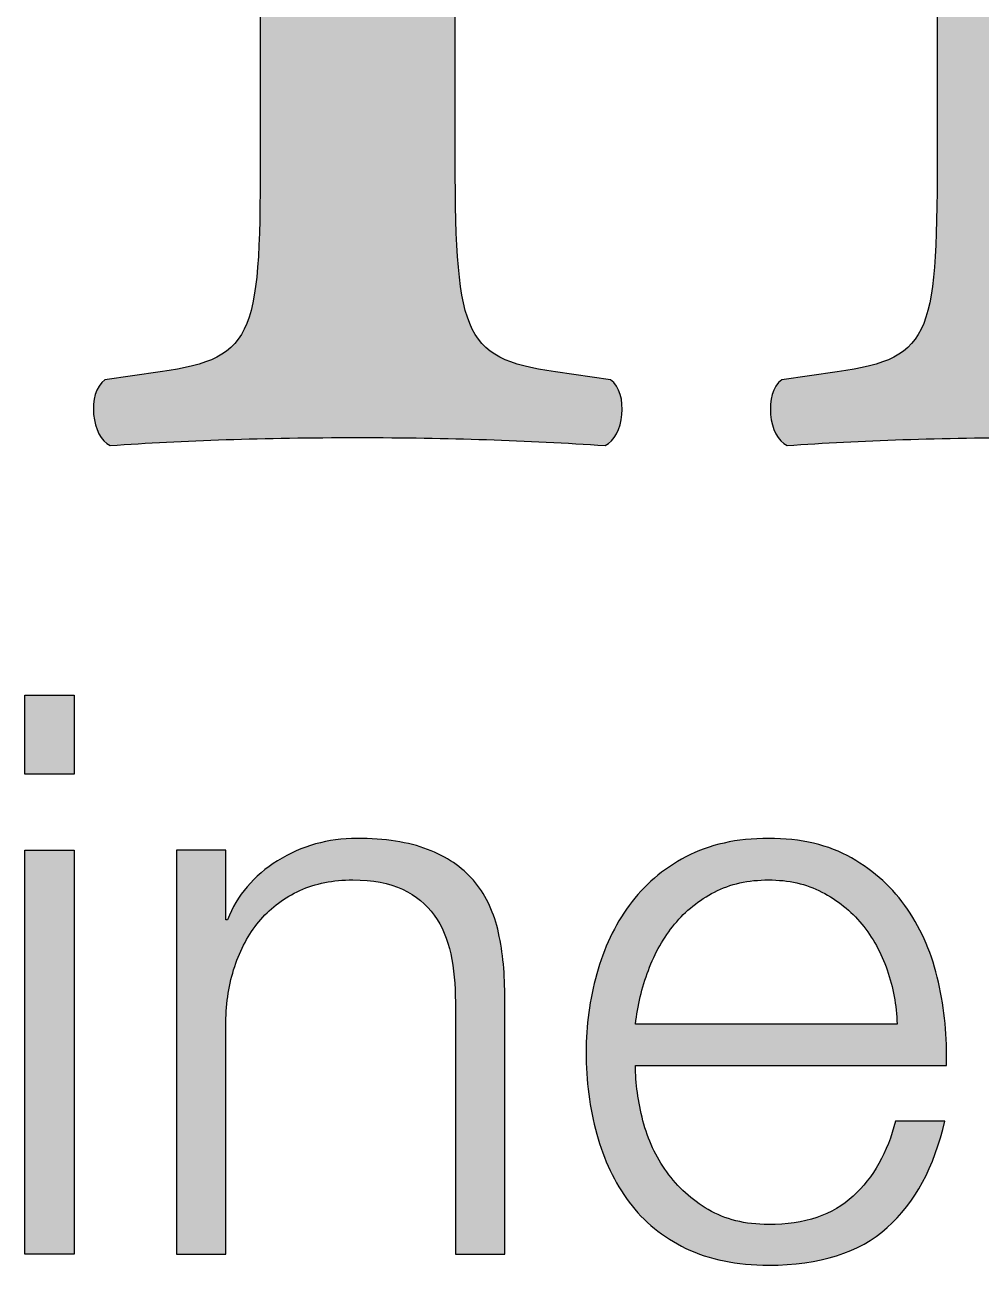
# Paper-space layout 'A0mask (portrait)' of a CAD drawing. Extents: x 0 to 810, y 0 to 1153.
# Drawn here: x 691.24 to 698.1, y 80.3 to 89.19 of the extents above; entities that cross this region are included whole.
import ezdxf
from ezdxf.enums import TextEntityAlignment as Align

# ---------------------------------------------------------------- set-up
doc = ezdxf.new("R2010")
doc.units = 0
doc.layers.get('0').update_dxf_attribs({"linetype": 'CONTINUOUS'})
doc.layers.get('Defpoints').update_dxf_attribs({"linetype": 'CONTINUOUS'})
doc.layers.add('JPP_Mask', color=7, linetype='CONTINUOUS')
doc.styles.add('JPP', font='arial.ttf')

# ---------------------------------------------------------------- blocks, each defined once
blk = doc.blocks.new('A0mask (portrait)')
at = {"true_color": 0x0081c6}
h = blk.add_hatch(color=142, dxfattribs=at)
edge = h.paths.add_edge_path()
edge.add_spline(control_points=[(694.3278, 88.3424), (694.3278, 88.3424), (694.3278, 91.7417), (694.3278, 91.7417), (694.3278, 92.5163), (694.3657, 93.4229), (694.4037, 94.0837)], knot_values=[5, 5, 5, 5, 6, 6, 6, 7, 7, 7, 7], degree=3, periodic=0)
edge.add_spline(control_points=[(694.4037, 94.0837), (694.3848, 94.159), (694.3096, 94.1969), (694.2146, 94.1969)], knot_values=[4, 4, 4, 4, 5, 5, 5, 5], degree=3, periodic=0)
edge.add_spline(control_points=[(694.2146, 94.1969), (693.7804, 93.9138), (692.7035, 93.4229), (692.2693, 93.2712)], knot_values=[3, 3, 3, 3, 4, 4, 4, 4], degree=3, periodic=0)
edge.add_spline(control_points=[(692.2693, 93.2712), (692.1752, 93.2148), (692.1752, 93.0069), (692.2506, 92.9319)], knot_values=[2, 2, 2, 2, 3, 3, 3, 3], degree=3, periodic=0)
edge.add_spline(control_points=[(692.2506, 92.9319), (692.2506, 92.9319), (692.4204, 92.8185), (692.4204, 92.8185), (692.9303, 92.4786), (692.9303, 92.3845), (692.9303, 91.6476)], knot_values=[0, 0, 0, 0, 1, 1, 1, 2, 2, 2, 2], degree=3, periodic=0)
edge.add_spline(control_points=[(692.9303, 91.6476), (692.9303, 91.6476), (692.9303, 90.8213), (692.9303, 89.995)], knot_values=[15.5, 15.5, 15.5, 15.5, 16, 16, 16, 16], degree=3, periodic=0)
edge.add_spline(control_points=[(692.9303, 89.995), (692.9303, 89.1687), (692.9303, 88.3424), (692.9303, 88.3424), (692.9303, 86.9827), (692.9115, 86.7937), (692.2124, 86.6996)], knot_values=[14, 14, 14, 14, 14.5, 14.5, 14.5, 15.5, 15.5, 15.5, 15.5], degree=3, periodic=0)
edge.add_spline(control_points=[(692.2124, 86.6996), (692.2124, 86.6996), (691.816, 86.6427), (691.816, 86.6427), (691.6834, 86.548), (691.7214, 86.2278), (691.8541, 86.1708)], knot_values=[12, 12, 12, 12, 13, 13, 13, 14, 14, 14, 14], degree=3, periodic=0)
edge.add_spline(control_points=[(691.8541, 86.1708), (692.3824, 86.2081), (692.9496, 86.2278), (693.6293, 86.2278)], knot_values=[11, 11, 11, 11, 12, 12, 12, 12], degree=3, periodic=0)
edge.add_spline(control_points=[(693.6293, 86.2278), (694.2906, 86.2278), (694.8379, 86.2081), (695.404, 86.1708)], knot_values=[10, 10, 10, 10, 11, 11, 11, 11], degree=3, periodic=0)
edge.add_spline(control_points=[(695.404, 86.1708), (695.5364, 86.2278), (695.5749, 86.548), (695.4421, 86.6427)], knot_values=[9, 9, 9, 9, 10, 10, 10, 10], degree=3, periodic=0)
edge.add_spline(control_points=[(695.4421, 86.6427), (695.4421, 86.6427), (695.0458, 86.6996), (695.0458, 86.6996), (694.3657, 86.7937), (694.3278, 86.9827), (694.3278, 88.3424)], knot_values=[7, 7, 7, 7, 8, 8, 8, 9, 9, 9, 9], degree=3, periodic=0)
h = blk.add_hatch(color=142, dxfattribs=at)
edge = h.paths.add_edge_path()
edge.add_spline(control_points=[(699.4637, 92.3652), (699.7286, 92.7238), (700.3519, 93.026), (701.0698, 93.026)], knot_values=[20, 20, 20, 20, 21, 21, 21, 21], degree=3, periodic=0)
edge.add_spline(control_points=[(701.0698, 93.026), (702.3539, 93.026), (702.845, 92.2329), (702.845, 91.1566)], knot_values=[19, 19, 19, 19, 20, 20, 20, 20], degree=3, periodic=0)
edge.add_spline(control_points=[(702.845, 91.1566), (702.845, 91.1566), (702.845, 88.3424), (702.845, 88.3424), (702.845, 86.9827), (702.8261, 86.8123), (702.1271, 86.6996)], knot_values=[17, 17, 17, 17, 18, 18, 18, 19, 19, 19, 19], degree=3, periodic=0)
edge.add_spline(control_points=[(702.1271, 86.6996), (702.1271, 86.6996), (701.768, 86.6427), (701.768, 86.6427), (701.636, 86.548), (701.6738, 86.2278), (701.806, 86.1708)], knot_values=[15, 15, 15, 15, 16, 16, 16, 17, 17, 17, 17], degree=3, periodic=0)
edge.add_spline(control_points=[(701.806, 86.1708), (702.3162, 86.2081), (702.8826, 86.2278), (703.5623, 86.2278)], knot_values=[14, 14, 14, 14, 15, 15, 15, 15], degree=3, periodic=0)
edge.add_spline(control_points=[(703.5623, 86.2278), (704.2236, 86.2278), (704.7707, 86.2081), (705.3379, 86.1708)], knot_values=[13, 13, 13, 13, 14, 14, 14, 14], degree=3, periodic=0)
edge.add_spline(control_points=[(705.3379, 86.1708), (705.4699, 86.2278), (705.5077, 86.548), (705.3751, 86.6427)], knot_values=[12, 12, 12, 12, 13, 13, 13, 13], degree=3, periodic=0)
edge.add_spline(control_points=[(705.3751, 86.6427), (705.3751, 86.6427), (704.96, 86.6996), (704.96, 86.6996), (704.2797, 86.7937), (704.2426, 86.9827), (704.2426, 88.3424)], knot_values=[10, 10, 10, 10, 11, 11, 11, 12, 12, 12, 12], degree=3, periodic=0)
edge.add_spline(control_points=[(704.2426, 88.3424), (704.2426, 88.3424), (704.2426, 91.5907), (704.2426, 91.5907), (704.2426, 92.8563), (703.6003, 93.9331), (702.0325, 93.9331)], knot_values=[8, 8, 8, 8, 9, 9, 9, 10, 10, 10, 10], degree=3, periodic=0)
edge.add_spline(control_points=[(702.0325, 93.9331), (701.0698, 93.9331), (700.1817, 93.46), (699.3884, 92.9696)], knot_values=[7, 7, 7, 7, 8, 8, 8, 8], degree=3, periodic=0)
edge.add_spline(control_points=[(699.3884, 92.9696), (699.2565, 92.9696), (699.1806, 93.0642), (699.1806, 93.1771)], knot_values=[6, 6, 6, 6, 7, 7, 7, 7], degree=3, periodic=0)
edge.add_spline(control_points=[(699.1806, 93.1771), (699.1806, 93.3473), (699.1806, 93.6304), (699.2185, 94.0644)], knot_values=[5, 5, 5, 5, 6, 6, 6, 6], degree=3, periodic=0)
edge.add_spline(control_points=[(699.2185, 94.0644), (699.1806, 94.159), (699.0865, 94.1969), (699.0111, 94.1969)], knot_values=[4, 4, 4, 4, 5, 5, 5, 5], degree=3, periodic=0)
edge.add_spline(control_points=[(699.0111, 94.1969), (698.6332, 93.9138), (697.5568, 93.4229), (697.1222, 93.2712)], knot_values=[3, 3, 3, 3, 4, 4, 4, 4], degree=3, periodic=0)
edge.add_spline(control_points=[(697.1222, 93.2712), (697.028, 93.2148), (697.028, 93.0069), (697.1037, 92.9319)], knot_values=[2, 2, 2, 2, 3, 3, 3, 3], degree=3, periodic=0)
edge.add_spline(control_points=[(697.1037, 92.9319), (697.1037, 92.9319), (697.2731, 92.8185), (697.2731, 92.8185), (697.7831, 92.4786), (697.7831, 92.3845), (697.7831, 91.6476)], knot_values=[0, 0, 0, 0, 1, 1, 1, 2, 2, 2, 2], degree=3, periodic=0)
edge.add_spline(control_points=[(697.7831, 91.6476), (697.7831, 91.6476), (697.7831, 90.8213), (697.7831, 89.995)], knot_values=[31.5, 31.5, 31.5, 31.5, 32, 32, 32, 32], degree=3, periodic=0)
edge.add_spline(control_points=[(697.7831, 89.995), (697.7831, 89.1687), (697.7831, 88.3424), (697.7831, 88.3424), (697.7831, 86.9827), (697.7642, 86.7937), (697.0657, 86.6996)], knot_values=[30, 30, 30, 30, 30.5, 30.5, 30.5, 31.5, 31.5, 31.5, 31.5], degree=3, periodic=0)
edge.add_spline(control_points=[(697.0657, 86.6996), (697.0657, 86.6996), (696.6689, 86.6427), (696.6689, 86.6427), (696.5374, 86.548), (696.5747, 86.2278), (696.7069, 86.1708)], knot_values=[28, 28, 28, 28, 29, 29, 29, 30, 30, 30, 30], degree=3, periodic=0)
edge.add_spline(control_points=[(696.7069, 86.1708), (697.2357, 86.2081), (697.8027, 86.2278), (698.4821, 86.2278)], knot_values=[27, 27, 27, 27, 28, 28, 28, 28], degree=3, periodic=0)
edge.add_spline(control_points=[(698.4821, 86.2278), (699.1431, 86.2278), (699.6905, 86.2081), (700.2008, 86.1708)], knot_values=[26, 26, 26, 26, 27, 27, 27, 27], degree=3, periodic=0)
edge.add_spline(control_points=[(700.2008, 86.1708), (700.3328, 86.2278), (700.3708, 86.548), (700.2379, 86.6427)], knot_values=[25, 25, 25, 25, 26, 26, 26, 26], degree=3, periodic=0)
edge.add_spline(control_points=[(700.2379, 86.6427), (700.2379, 86.6427), (699.8986, 86.6996), (699.8986, 86.6996), (699.2185, 86.8123), (699.1806, 86.9827), (699.1806, 88.3424)], knot_values=[23, 23, 23, 23, 24, 24, 24, 25, 25, 25, 25], degree=3, periodic=0)
edge.add_spline(control_points=[(699.1806, 88.3424), (699.1806, 88.3424), (699.1806, 91.2322), (699.1806, 91.2322), (699.1806, 91.7801), (699.2185, 92.0439), (699.4637, 92.3652)], knot_values=[21, 21, 21, 21, 22, 22, 22, 23, 23, 23, 23], degree=3, periodic=0)
at = {"true_color": 0x004a91}
for points in [[(691.5957, 84.3817), (691.242, 84.3817), (691.242, 83.8149), (691.5957, 83.8149)], [(691.5957, 83.2702), (691.242, 83.2702), (691.242, 80.3739), (691.5957, 80.3739)]]:
    blk.add_hatch(color=154, dxfattribs=at).paths.add_polyline_path(points)
h = blk.add_hatch(color=154, dxfattribs=at)
edge = h.paths.add_edge_path()
edge.add_spline(control_points=[(692.7546, 82.4592), (692.7976, 82.5806), (692.8577, 82.6856), (692.9344, 82.7736)], knot_values=[17, 17, 17, 17, 18, 18, 18, 18], degree=3, periodic=0)
edge.add_spline(control_points=[(692.9344, 82.7736), (693.0108, 82.8613), (693.1046, 82.9305), (693.2147, 82.9813)], knot_values=[16, 16, 16, 16, 17, 17, 17, 17], degree=3, periodic=0)
edge.add_spline(control_points=[(693.2147, 82.9813), (693.3252, 83.0318), (693.4514, 83.057), (693.5937, 83.057), (693.7359, 83.057), (693.8549, 83.0345), (693.9501, 82.9895)], knot_values=[14, 14, 14, 14, 15, 15, 15, 16, 16, 16, 16], degree=3, periodic=0)
edge.add_spline(control_points=[(693.9501, 82.9895), (694.0456, 82.9448), (694.1213, 82.8831), (694.1776, 82.8043)], knot_values=[13, 13, 13, 13, 14, 14, 14, 14], degree=3, periodic=0)
edge.add_spline(control_points=[(694.1776, 82.8043), (694.2338, 82.7259), (694.2731, 82.6331), (694.2956, 82.5263)], knot_values=[12, 12, 12, 12, 13, 13, 13, 13], degree=3, periodic=0)
edge.add_spline(control_points=[(694.2956, 82.5263), (694.3177, 82.4199), (694.329, 82.3047), (694.329, 82.1812)], knot_values=[11, 11, 11, 11, 12, 12, 12, 12], degree=3, periodic=0)
edge.add_spline(control_points=[(694.329, 82.1812), (694.329, 82.1812), (694.329, 80.3739), (694.329, 80.3739), (694.329, 80.3739), (694.4174, 80.3739), (694.5058, 80.3739)], knot_values=[9.5, 9.5, 9.5, 9.5, 10.5, 10.5, 10.5, 11, 11, 11, 11], degree=3, periodic=0)
edge.add_spline(control_points=[(694.5058, 80.3739), (694.5943, 80.3739), (694.6827, 80.3739), (694.6827, 80.3739), (694.6827, 80.3739), (694.6827, 80.8398), (694.6827, 81.3057)], knot_values=[8.5, 8.5, 8.5, 8.5, 9, 9, 9, 9.5, 9.5, 9.5, 9.5], degree=3, periodic=0)
edge.add_spline(control_points=[(694.6827, 81.3057), (694.6827, 81.7716), (694.6827, 82.2375), (694.6827, 82.2375), (694.6827, 82.4094), (694.666, 82.5649), (694.6322, 82.7034), (694.5984, 82.8418), (694.5405, 82.9588), (694.4583, 83.0543)], knot_values=[6, 6, 6, 6, 6.5, 6.5, 6.5, 7.5, 7.5, 7.5, 8.5, 8.5, 8.5, 8.5], degree=3, periodic=0)
edge.add_spline(control_points=[(694.4583, 83.0543), (694.3757, 83.1495), (694.2666, 83.2235), (694.1298, 83.276)], knot_values=[5, 5, 5, 5, 6, 6, 6, 6], degree=3, periodic=0)
edge.add_spline(control_points=[(694.1298, 83.276), (693.9931, 83.3282), (693.8239, 83.3545), (693.622, 83.3545)], knot_values=[4, 4, 4, 4, 5, 5, 5, 5], degree=3, periodic=0)
edge.add_spline(control_points=[(693.622, 83.3545), (693.416, 83.3545), (693.227, 83.3012), (693.0548, 83.1945)], knot_values=[3, 3, 3, 3, 4, 4, 4, 4], degree=3, periodic=0)
edge.add_spline(control_points=[(693.0548, 83.1945), (692.8829, 83.0877), (692.7632, 82.9465), (692.6956, 82.7706)], knot_values=[2, 2, 2, 2, 3, 3, 3, 3], degree=3, periodic=0)
edge.add_spline(control_points=[(692.6956, 82.7706), (692.6956, 82.7706), (692.6844, 82.7706), (692.6844, 82.7706)], knot_values=[1.00001, 1.00001, 1.00001, 1.00001, 2, 2, 2, 2], degree=3, periodic=0)
edge.add_spline(control_points=[(692.6844, 82.7706), (692.6844, 82.7706), (692.6844, 82.8955), (692.6844, 83.0204)], knot_values=[0.5, 0.5, 0.5, 0.5, 1, 1, 1, 1], degree=3, periodic=0)
edge.add_spline(control_points=[(692.6844, 83.0204), (692.6844, 83.1453), (692.6844, 83.2702), (692.6844, 83.2702), (692.6844, 83.2702), (692.6623, 83.2702), (692.6291, 83.2702)], knot_values=[22.749965, 22.749965, 22.749965, 22.749965, 23.249965, 23.249965, 23.249965, 23.5, 23.5, 23.5, 23.5], degree=3, periodic=0)
edge.add_spline(control_points=[(692.6291, 83.2702), (692.596, 83.2702), (692.5517, 83.2702), (692.5075, 83.2702)], knot_values=[22.49997, 22.49997, 22.49997, 22.49997, 22.749965, 22.749965, 22.749965, 22.749965], degree=3, periodic=0)
edge.add_spline(control_points=[(692.5075, 83.2702), (692.4854, 83.2702), (692.4633, 83.2702), (692.4426, 83.2702)], knot_values=[22.374972, 22.374972, 22.374972, 22.374972, 22.49997, 22.49997, 22.49997, 22.49997], degree=3, periodic=0)
edge.add_spline(control_points=[(692.4426, 83.2702), (692.4219, 83.2702), (692.4025, 83.2702), (692.386, 83.2702)], knot_values=[22.249975, 22.249975, 22.249975, 22.249975, 22.374972, 22.374972, 22.374972, 22.374972], degree=3, periodic=0)
edge.add_spline(control_points=[(692.386, 83.2702), (692.3777, 83.2702), (692.3701, 83.2702), (692.3633, 83.2702)], knot_values=[22.187476, 22.187476, 22.187476, 22.187476, 22.249975, 22.249975, 22.249975, 22.249975], degree=3, periodic=0)
edge.add_spline(control_points=[(692.3633, 83.2702), (692.3566, 83.2702), (692.3507, 83.2702), (692.3459, 83.2702)], knot_values=[22.124977, 22.124977, 22.124977, 22.124977, 22.187476, 22.187476, 22.187476, 22.187476], degree=3, periodic=0)
edge.add_spline(control_points=[(692.3307, 83.2702), (692.3307, 83.2702), (692.3307, 83.2702), (692.3307, 83.2702), (692.3307, 83.2702), (692.3307, 83.2702), (692.3307, 83.2702)], knot_values=[21.99998, 21.99998, 21.99998, 21.99998, 22.001425, 22.001425, 22.001425, 22.001445, 22.001445, 22.001445, 22.001445], degree=3, periodic=0)
edge.add_spline(control_points=[(692.3307, 83.2702), (692.3307, 83.2702), (692.3307, 82.5461), (692.3307, 81.822)], knot_values=[21.49999, 21.49999, 21.49999, 21.49999, 21.99998, 21.99998, 21.99998, 21.99998], degree=3, periodic=0)
edge.add_spline(control_points=[(692.3307, 81.822), (692.3307, 81.0979), (692.3307, 80.3739), (692.3307, 80.3739), (692.3307, 80.3739), (692.3307, 80.3739), (692.3307, 80.3739)], knot_values=[20.999023, 20.999023, 20.999023, 20.999023, 21.499013, 21.499013, 21.499013, 21.49999, 21.49999, 21.49999, 21.49999], degree=3, periodic=0)
edge.add_spline(control_points=[(692.3394, 80.3739), (692.3413, 80.3739), (692.3435, 80.3739), (692.3459, 80.3739)], knot_values=[20.875002, 20.875002, 20.875002, 20.875002, 20.906252, 20.906252, 20.906252, 20.906252], degree=3, periodic=0)
edge.add_spline(control_points=[(692.3459, 80.3739), (692.3507, 80.3739), (692.3566, 80.3739), (692.3633, 80.3739)], knot_values=[20.812504, 20.812504, 20.812504, 20.812504, 20.875002, 20.875002, 20.875002, 20.875002], degree=3, periodic=0)
edge.add_spline(control_points=[(692.3633, 80.3739), (692.3701, 80.3739), (692.3777, 80.3739), (692.386, 80.3739)], knot_values=[20.750005, 20.750005, 20.750005, 20.750005, 20.812504, 20.812504, 20.812504, 20.812504], degree=3, periodic=0)
edge.add_spline(control_points=[(692.386, 80.3739), (692.4025, 80.3739), (692.4219, 80.3739), (692.4426, 80.3739)], knot_values=[20.625007, 20.625007, 20.625007, 20.625007, 20.750005, 20.750005, 20.750005, 20.750005], degree=3, periodic=0)
edge.add_spline(control_points=[(692.4426, 80.3739), (692.4633, 80.3739), (692.4854, 80.3739), (692.5075, 80.3739)], knot_values=[20.50001, 20.50001, 20.50001, 20.50001, 20.625007, 20.625007, 20.625007, 20.625007], degree=3, periodic=0)
edge.add_spline(control_points=[(692.5075, 80.3739), (692.5518, 80.3739), (692.596, 80.3739), (692.6291, 80.3739)], knot_values=[20.250015, 20.250015, 20.250015, 20.250015, 20.50001, 20.50001, 20.50001, 20.50001], degree=3, periodic=0)
edge.add_spline(control_points=[(692.6291, 80.3739), (692.6623, 80.3739), (692.6844, 80.3739), (692.6844, 80.3739), (692.6844, 80.3739), (692.6844, 80.3739), (692.6844, 80.3739)], knot_values=[19.999654, 19.999654, 19.999654, 19.999654, 20.249669, 20.249669, 20.249669, 20.250015, 20.250015, 20.250015, 20.250015], degree=3, periodic=0)
edge.add_spline(control_points=[(692.6844, 80.3847), (692.6844, 80.387), (692.6844, 80.3898), (692.6844, 80.3929)], knot_values=[19.937521, 19.937521, 19.937521, 19.937521, 19.953146, 19.953146, 19.953146, 19.953146], degree=3, periodic=0)
edge.add_spline(control_points=[(692.6844, 80.3929), (692.6844, 80.399), (692.6844, 80.4067), (692.6844, 80.4156)], knot_values=[19.906272, 19.906272, 19.906272, 19.906272, 19.937521, 19.937521, 19.937521, 19.937521], degree=3, periodic=0)
edge.add_spline(control_points=[(692.6844, 80.4156), (692.6844, 80.4246), (692.6844, 80.4349), (692.6844, 80.4465)], knot_values=[19.875023, 19.875023, 19.875023, 19.875023, 19.906272, 19.906272, 19.906272, 19.906272], degree=3, periodic=0)
edge.add_spline(control_points=[(692.6844, 80.4465), (692.6844, 80.4696), (692.6844, 80.4976), (692.6844, 80.5298)], knot_values=[19.812524, 19.812524, 19.812524, 19.812524, 19.875023, 19.875023, 19.875023, 19.875023], degree=3, periodic=0)
edge.add_spline(control_points=[(692.6844, 80.5298), (692.6844, 80.562), (692.6844, 80.5982), (692.6844, 80.6378)], knot_values=[19.750025, 19.750025, 19.750025, 19.750025, 19.812524, 19.812524, 19.812524, 19.812524], degree=3, periodic=0)
edge.add_spline(control_points=[(692.6844, 80.6378), (692.6844, 80.717), (692.6844, 80.8094), (692.6844, 80.9084)], knot_values=[19.625028, 19.625028, 19.625028, 19.625028, 19.750025, 19.750025, 19.750025, 19.750025], degree=3, periodic=0)
edge.add_spline(control_points=[(692.6844, 80.9084), (692.6844, 81.0074), (692.6844, 81.113), (692.6844, 81.2186)], knot_values=[19.50003, 19.50003, 19.50003, 19.50003, 19.625028, 19.625028, 19.625028, 19.625028], degree=3, periodic=0)
edge.add_spline(control_points=[(692.6844, 81.2186), (692.6844, 81.4298), (692.6844, 81.641), (692.6844, 81.7995)], knot_values=[19.250035, 19.250035, 19.250035, 19.250035, 19.50003, 19.50003, 19.50003, 19.50003], degree=3, periodic=0)
edge.add_spline(control_points=[(692.6844, 81.7995), (692.6844, 81.9579), (692.6844, 82.0635), (692.6844, 82.0635), (692.6881, 82.2057), (692.7117, 82.3374), (692.7546, 82.4592)], knot_values=[18, 18, 18, 18, 18.250035, 18.250035, 18.250035, 19.250035, 19.250035, 19.250035, 19.250035], degree=3, periodic=0)
h = blk.add_hatch(color=154, dxfattribs=at)
edge = h.paths.add_edge_path()
edge.add_spline(control_points=[(695.6203, 81.7266), (695.6203, 81.7266), (697.8488, 81.7266), (697.8488, 81.7266), (697.856, 81.9288), (697.8375, 82.128), (697.7925, 82.3244), (697.7475, 82.5209), (697.6738, 82.6948), (697.5708, 82.8466)], knot_values=[18, 18, 18, 18, 19, 19, 19, 20, 20, 20, 21, 21, 21, 21], degree=3, periodic=0)
edge.add_spline(control_points=[(697.5708, 82.8466), (697.4678, 82.998), (697.3341, 83.1205), (697.1694, 83.2143)], knot_values=[17, 17, 17, 17, 18, 18, 18, 18], degree=3, periodic=0)
edge.add_spline(control_points=[(697.1694, 83.2143), (697.0047, 83.3077), (696.8065, 83.3545), (696.5746, 83.3545)], knot_values=[16, 16, 16, 16, 17, 17, 17, 17], degree=3, periodic=0)
edge.add_spline(control_points=[(696.5746, 83.3545), (696.3461, 83.3545), (696.1486, 83.3105), (695.9821, 83.2225), (695.8157, 83.1345), (695.68, 83.0185), (695.5753, 82.8746)], knot_values=[14, 14, 14, 14, 15, 15, 15, 16, 16, 16, 16], degree=3, periodic=0)
edge.add_spline(control_points=[(695.5753, 82.8746), (695.4705, 82.7303), (695.3928, 82.5666), (695.3423, 82.3834)], knot_values=[13, 13, 13, 13, 14, 14, 14, 14], degree=3, periodic=0)
edge.add_spline(control_points=[(695.3423, 82.3834), (695.2918, 82.1999), (695.2666, 82.013), (695.2666, 81.822)], knot_values=[12, 12, 12, 12, 13, 13, 13, 13], degree=3, periodic=0)
edge.add_spline(control_points=[(695.2666, 81.822), (695.2666, 81.616), (695.2918, 81.4206), (695.3423, 81.2354), (695.3928, 81.0502), (695.4705, 80.8875), (695.5753, 80.747)], knot_values=[10, 10, 10, 10, 11, 11, 11, 12, 12, 12, 12], degree=3, periodic=0)
edge.add_spline(control_points=[(695.5753, 80.747), (695.68, 80.6068), (695.8157, 80.4963), (695.9821, 80.4158), (696.1486, 80.3353), (696.3461, 80.2951), (696.5746, 80.2951)], knot_values=[8, 8, 8, 8, 9, 9, 9, 10, 10, 10, 10], degree=3, periodic=0)
edge.add_spline(control_points=[(696.5746, 80.2951), (696.9412, 80.2951), (697.2246, 80.3851), (697.4248, 80.5645)], knot_values=[7, 7, 7, 7, 8, 8, 8, 8], degree=3, periodic=0)
edge.add_spline(control_points=[(697.4248, 80.5645), (697.6251, 80.7443), (697.7625, 80.9987), (697.8375, 81.3282)], knot_values=[6, 6, 6, 6, 7, 7, 7, 7], degree=3, periodic=0)
edge.add_spline(control_points=[(697.8375, 81.3282), (697.8375, 81.3282), (697.4839, 81.3282), (697.4839, 81.3282), (697.4276, 81.1034), (697.3266, 80.924), (697.1806, 80.7893), (697.0347, 80.6546), (696.8328, 80.5871), (696.5746, 80.5871)], knot_values=[3, 3, 3, 3, 4, 4, 4, 5, 5, 5, 6, 6, 6, 6], degree=3, periodic=0)
edge.add_spline(control_points=[(696.5746, 80.5871), (696.4061, 80.5871), (696.2618, 80.6225), (696.1421, 80.6938)], knot_values=[2, 2, 2, 2, 3, 3, 3, 3], degree=3, periodic=0)
edge.add_spline(control_points=[(696.1421, 80.6938), (696.0224, 80.7647), (695.9231, 80.8544), (695.8447, 80.9632)], knot_values=[1, 1, 1, 1, 2, 2, 2, 2], degree=3, periodic=0)
edge.add_spline(control_points=[(695.8447, 80.9632), (695.7662, 81.0717), (695.709, 81.1941), (695.6735, 81.3309)], knot_values=[0, 0, 0, 0, 1, 1, 1, 1], degree=3, periodic=0)
edge.add_spline(control_points=[(695.6735, 81.3309), (695.638, 81.4673), (695.6203, 81.5993), (695.6203, 81.7266)], knot_values=[21, 21, 21, 21, 22, 22, 22, 22], degree=3, periodic=0)
edge = h.paths.add_edge_path(flags=16)
edge.add_spline(control_points=[(697.4951, 82.024), (697.4951, 82.024), (695.6203, 82.024), (695.6203, 82.024), (695.6349, 82.1549), (695.666, 82.2832), (695.7127, 82.4087)], knot_values=[6, 6, 6, 6, 7, 7, 7, 8, 8, 8, 8], degree=3, periodic=0)
edge.add_spline(control_points=[(695.7127, 82.4087), (695.7594, 82.5339), (695.8222, 82.6444), (695.901, 82.7399)], knot_values=[5, 5, 5, 5, 6, 6, 6, 6], degree=3, periodic=0)
edge.add_spline(control_points=[(695.901, 82.7399), (695.9794, 82.8354), (696.0749, 82.9118), (696.1871, 82.9701)], knot_values=[4, 4, 4, 4, 5, 5, 5, 5], degree=3, periodic=0)
edge.add_spline(control_points=[(696.1871, 82.9701), (696.2993, 83.0281), (696.4286, 83.057), (696.5746, 83.057)], knot_values=[3, 3, 3, 3, 4, 4, 4, 4], degree=3, periodic=0)
edge.add_spline(control_points=[(696.5746, 83.057), (696.7165, 83.057), (696.844, 83.0281), (696.9562, 82.9701)], knot_values=[2, 2, 2, 2, 3, 3, 3, 3], degree=3, periodic=0)
edge.add_spline(control_points=[(696.9562, 82.9701), (697.0684, 82.9118), (697.1639, 82.8354), (697.2424, 82.7399)], knot_values=[1, 1, 1, 1, 2, 2, 2, 2], degree=3, periodic=0)
edge.add_spline(control_points=[(697.2424, 82.7399), (697.3212, 82.6444), (697.3819, 82.5349), (697.4248, 82.4114)], knot_values=[0, 0, 0, 0, 1, 1, 1, 1], degree=3, periodic=0)
edge.add_spline(control_points=[(697.4248, 82.4114), (697.4678, 82.2879), (697.4914, 82.1587), (697.4951, 82.024)], knot_values=[8, 8, 8, 8, 9, 9, 9, 9], degree=3, periodic=0)
at = {"layer": 'Defpoints', "color": 154, "true_color": 0x004a91}
for points in [[(691.5957, 84.3817), (691.5957, 83.8149), (691.242, 83.8149), (691.242, 84.3817), (691.5957, 84.3817)], [(691.5957, 83.2702), (691.5957, 80.3739), (691.242, 80.3739), (691.242, 83.2702), (691.5957, 83.2702)]]:
    blk.add_lwpolyline(points, dxfattribs=at)
at = {"layer": 'Defpoints', "color": 142, "true_color": 0x0081c6}
for points, knots in [([(692.9303, 91.6476), (692.9303, 92.3845), (692.9303, 92.4786), (692.4204, 92.8185), (692.4204, 92.8185), (692.2506, 92.9319), (692.2506, 92.9319), (692.1752, 93.0069), (692.1752, 93.2148), (692.2693, 93.2712), (692.7035, 93.4229), (693.7804, 93.9138), (694.2146, 94.1969), (694.3096, 94.1969), (694.3848, 94.159), (694.4037, 94.0837), (694.3657, 93.4229), (694.3278, 92.5163), (694.3278, 91.7417), (694.3278, 91.7417), (694.3278, 88.3424), (694.3278, 88.3424), (694.3278, 86.9827), (694.3657, 86.7937), (695.0458, 86.6996), (695.0458, 86.6996), (695.4421, 86.6427), (695.4421, 86.6427), (695.5749, 86.548), (695.5364, 86.2278), (695.404, 86.1708), (694.8379, 86.2081), (694.2906, 86.2278), (693.6293, 86.2278), (692.9496, 86.2278), (692.3824, 86.2081), (691.8541, 86.1708), (691.7214, 86.2278), (691.6834, 86.548), (691.816, 86.6427), (691.816, 86.6427), (692.2124, 86.6996), (692.2124, 86.6996), (692.9115, 86.7937), (692.9303, 86.9827), (692.9303, 88.3424), (692.9303, 88.3424), (692.9303, 91.6476), (692.9303, 91.6476)], [0, 0, 0, 0, 1, 1, 1, 2, 2, 2, 3, 3, 3, 4, 4, 4, 5, 5, 5, 6, 6, 6, 7, 7, 7, 8, 8, 8, 9, 9, 9, 10, 10, 10, 11, 11, 11, 12, 12, 12, 13, 13, 13, 14, 14, 14, 15, 15, 15, 16, 16, 16, 16]), ([(697.7831, 91.6476), (697.7831, 92.3845), (697.7831, 92.4786), (697.2731, 92.8185), (697.2731, 92.8185), (697.1037, 92.9319), (697.1037, 92.9319), (697.028, 93.0069), (697.028, 93.2148), (697.1222, 93.2712), (697.5568, 93.4229), (698.6332, 93.9138), (699.0111, 94.1969), (699.0865, 94.1969), (699.1806, 94.159), (699.2185, 94.0644), (699.1806, 93.6304), (699.1806, 93.3473), (699.1806, 93.1771), (699.1806, 93.0642), (699.2565, 92.9696), (699.3884, 92.9696), (700.1817, 93.46), (701.0698, 93.9331), (702.0325, 93.9331), (703.6003, 93.9331), (704.2426, 92.8563), (704.2426, 91.5907), (704.2426, 91.5907), (704.2426, 88.3424), (704.2426, 88.3424), (704.2426, 86.9827), (704.2797, 86.7937), (704.96, 86.6996), (704.96, 86.6996), (705.3751, 86.6427), (705.3751, 86.6427), (705.5077, 86.548), (705.4699, 86.2278), (705.3379, 86.1708), (704.7707, 86.2081), (704.2236, 86.2278), (703.5623, 86.2278), (702.8826, 86.2278), (702.3162, 86.2081), (701.806, 86.1708), (701.6738, 86.2278), (701.636, 86.548), (701.768, 86.6427), (701.768, 86.6427), (702.1271, 86.6996), (702.1271, 86.6996), (702.8261, 86.8123), (702.845, 86.9827), (702.845, 88.3424), (702.845, 88.3424), (702.845, 91.1566), (702.845, 91.1566), (702.845, 92.2329), (702.3539, 93.026), (701.0698, 93.026), (700.3519, 93.026), (699.7286, 92.7238), (699.4637, 92.3652), (699.2185, 92.0439), (699.1806, 91.7801), (699.1806, 91.2322), (699.1806, 91.2322), (699.1806, 88.3424), (699.1806, 88.3424), (699.1806, 86.9827), (699.2185, 86.8123), (699.8986, 86.6996), (699.8986, 86.6996), (700.2379, 86.6427), (700.2379, 86.6427), (700.3708, 86.548), (700.3328, 86.2278), (700.2008, 86.1708), (699.6905, 86.2081), (699.1431, 86.2278), (698.4821, 86.2278), (697.8027, 86.2278), (697.2357, 86.2081), (696.7069, 86.1708), (696.5747, 86.2278), (696.5374, 86.548), (696.6689, 86.6427), (696.6689, 86.6427), (697.0657, 86.6996), (697.0657, 86.6996), (697.7642, 86.7937), (697.7831, 86.9827), (697.7831, 88.3424), (697.7831, 88.3424), (697.7831, 91.6476), (697.7831, 91.6476)], [0, 0, 0, 0, 1, 1, 1, 2, 2, 2, 3, 3, 3, 4, 4, 4, 5, 5, 5, 6, 6, 6, 7, 7, 7, 8, 8, 8, 9, 9, 9, 10, 10, 10, 11, 11, 11, 12, 12, 12, 13, 13, 13, 14, 14, 14, 15, 15, 15, 16, 16, 16, 17, 17, 17, 18, 18, 18, 19, 19, 19, 20, 20, 20, 21, 21, 21, 22, 22, 22, 23, 23, 23, 24, 24, 24, 25, 25, 25, 26, 26, 26, 27, 27, 27, 28, 28, 28, 29, 29, 29, 30, 30, 30, 31, 31, 31, 32, 32, 32, 32])]:
    blk.add_open_spline(points, degree=3, knots=knots, dxfattribs=at)
at = {"layer": 'Defpoints', "color": 154, "true_color": 0x004a91}
for points, knots in [([(692.6844, 83.2702), (692.6844, 83.2702), (692.6844, 82.7706), (692.6844, 82.7706), (692.6844, 82.7706), (692.6956, 82.7706), (692.6956, 82.7706), (692.7632, 82.9465), (692.8829, 83.0877), (693.0548, 83.1945), (693.227, 83.3012), (693.416, 83.3545), (693.622, 83.3545), (693.8239, 83.3545), (693.9931, 83.3282), (694.1298, 83.276), (694.2666, 83.2235), (694.3757, 83.1495), (694.4583, 83.0543), (694.5405, 82.9588), (694.5984, 82.8418), (694.6322, 82.7034), (694.666, 82.5649), (694.6827, 82.4094), (694.6827, 82.2375), (694.6827, 82.2375), (694.6827, 80.3739), (694.6827, 80.3739), (694.6827, 80.3739), (694.329, 80.3739), (694.329, 80.3739), (694.329, 80.3739), (694.329, 82.1812), (694.329, 82.1812), (694.329, 82.3047), (694.3177, 82.4199), (694.2956, 82.5263), (694.2731, 82.6331), (694.2338, 82.7259), (694.1776, 82.8043), (694.1213, 82.8831), (694.0456, 82.9448), (693.9501, 82.9895), (693.8549, 83.0345), (693.7359, 83.057), (693.5937, 83.057), (693.4514, 83.057), (693.3252, 83.0318), (693.2147, 82.9813), (693.1046, 82.9305), (693.0108, 82.8613), (692.9344, 82.7736), (692.8577, 82.6856), (692.7976, 82.5806), (692.7546, 82.4592), (692.7117, 82.3374), (692.6881, 82.2057), (692.6844, 82.0635), (692.6844, 82.0635), (692.6844, 80.3739), (692.6844, 80.3739), (692.6844, 80.3739), (692.3307, 80.3739), (692.3307, 80.3739), (692.3307, 80.3739), (692.3307, 83.2702), (692.3307, 83.2702), (692.3307, 83.2702), (692.6844, 83.2702), (692.6844, 83.2702)], [0, 0, 0, 0, 1, 1, 1, 2, 2, 2, 3, 3, 3, 4, 4, 4, 5, 5, 5, 6, 6, 6, 7, 7, 7, 8, 8, 8, 9, 9, 9, 10, 10, 10, 11, 11, 11, 12, 12, 12, 13, 13, 13, 14, 14, 14, 15, 15, 15, 16, 16, 16, 17, 17, 17, 18, 18, 18, 19, 19, 19, 20, 20, 20, 21, 21, 21, 22, 22, 22, 23, 23, 23, 23]), ([(695.6735, 81.3309), (695.709, 81.1941), (695.7662, 81.0717), (695.8447, 80.9632), (695.9231, 80.8544), (696.0224, 80.7647), (696.1421, 80.6938), (696.2618, 80.6225), (696.4061, 80.5871), (696.5746, 80.5871), (696.8328, 80.5871), (697.0347, 80.6546), (697.1806, 80.7893), (697.3266, 80.924), (697.4276, 81.1034), (697.4839, 81.3282), (697.4839, 81.3282), (697.8375, 81.3282), (697.8375, 81.3282), (697.7625, 80.9987), (697.6251, 80.7443), (697.4248, 80.5645), (697.2246, 80.3851), (696.9412, 80.2951), (696.5746, 80.2951), (696.3461, 80.2951), (696.1486, 80.3353), (695.9821, 80.4158), (695.8157, 80.4963), (695.68, 80.6068), (695.5753, 80.747), (695.4705, 80.8875), (695.3928, 81.0502), (695.3423, 81.2354), (695.2918, 81.4206), (695.2666, 81.616), (695.2666, 81.822), (695.2666, 82.013), (695.2918, 82.1999), (695.3423, 82.3834), (695.3928, 82.5666), (695.4705, 82.7303), (695.5753, 82.8746), (695.68, 83.0185), (695.8157, 83.1345), (695.9821, 83.2225), (696.1486, 83.3105), (696.3461, 83.3545), (696.5746, 83.3545), (696.8065, 83.3545), (697.0047, 83.3077), (697.1694, 83.2143), (697.3341, 83.1205), (697.4678, 82.998), (697.5708, 82.8466), (697.6738, 82.6948), (697.7475, 82.5209), (697.7925, 82.3244), (697.8375, 82.128), (697.856, 81.9288), (697.8488, 81.7266), (697.8488, 81.7266), (695.6203, 81.7266), (695.6203, 81.7266), (695.6203, 81.5993), (695.638, 81.4673), (695.6735, 81.3309)], [0, 0, 0, 0, 1, 1, 1, 2, 2, 2, 3, 3, 3, 4, 4, 4, 5, 5, 5, 6, 6, 6, 7, 7, 7, 8, 8, 8, 9, 9, 9, 10, 10, 10, 11, 11, 11, 12, 12, 12, 13, 13, 13, 14, 14, 14, 15, 15, 15, 16, 16, 16, 17, 17, 17, 18, 18, 18, 19, 19, 19, 20, 20, 20, 21, 21, 21, 22, 22, 22, 22]), ([(697.4248, 82.4114), (697.3819, 82.5349), (697.3212, 82.6444), (697.2424, 82.7399), (697.1639, 82.8354), (697.0684, 82.9118), (696.9562, 82.9701), (696.844, 83.0281), (696.7165, 83.057), (696.5746, 83.057), (696.4286, 83.057), (696.2993, 83.0281), (696.1871, 82.9701), (696.0749, 82.9118), (695.9794, 82.8354), (695.901, 82.7399), (695.8222, 82.6444), (695.7594, 82.5339), (695.7127, 82.4087), (695.666, 82.2832), (695.6349, 82.1549), (695.6203, 82.024), (695.6203, 82.024), (697.4951, 82.024), (697.4951, 82.024), (697.4914, 82.1587), (697.4678, 82.2879), (697.4248, 82.4114)], [0, 0, 0, 0, 1, 1, 1, 2, 2, 2, 3, 3, 3, 4, 4, 4, 5, 5, 5, 6, 6, 6, 7, 7, 7, 8, 8, 8, 9, 9, 9, 9])]:
    blk.add_open_spline(points, degree=3, knots=knots, dxfattribs=at)
at = {"color": 7, "style": 'JPP'}
for tag, p in [('Client', (743, 115)), ('Project1', (743, 90)), ('Project2', (743, 82.5)), ('Project3', (743, 75)), ('Title1', (743, 57.5)), ('Title2', (743, 50)), ('Title3', (743, 42.5)), ('Status', (635, 7.5))]:
    blk.add_attdef(tag, text='', height=3.5, dxfattribs=at).set_placement(p, align=Align.MIDDLE_LEFT)
at = {"color": 2, "style": 'JPP'}
for tag, p in [('Scale', (662.5, 25)), ('Checked', (752.5, 25)), ('Drawn', (707.5, 25)), ('Date', (797.5, 25))]:
    blk.add_attdef(tag, text='', height=2, dxfattribs=at).set_placement(p, align=Align.MIDDLE_CENTER)
at = {"color": 6, "style": 'JPP'}
for tag, p in [('Ref', (725, 7.5)), ('DrgNo.', (767, 7.5))]:
    blk.add_attdef(tag, text='', height=4, dxfattribs=at).set_placement(p, align=Align.MIDDLE_LEFT)
blk.add_attdef('Rev', text='', height=4, dxfattribs=at).set_placement((801.2747, 7.5), align=Align.MIDDLE_CENTER)

psp = doc.layouts.new('A0mask (portrait)')

# ---------------------------------------------------------------- block references
at = {"layer": 'JPP_Mask'}
psp.add_blockref('A0mask (portrait)', (0, 0), dxfattribs=at)

doc.saveas('drawing.dxf')
